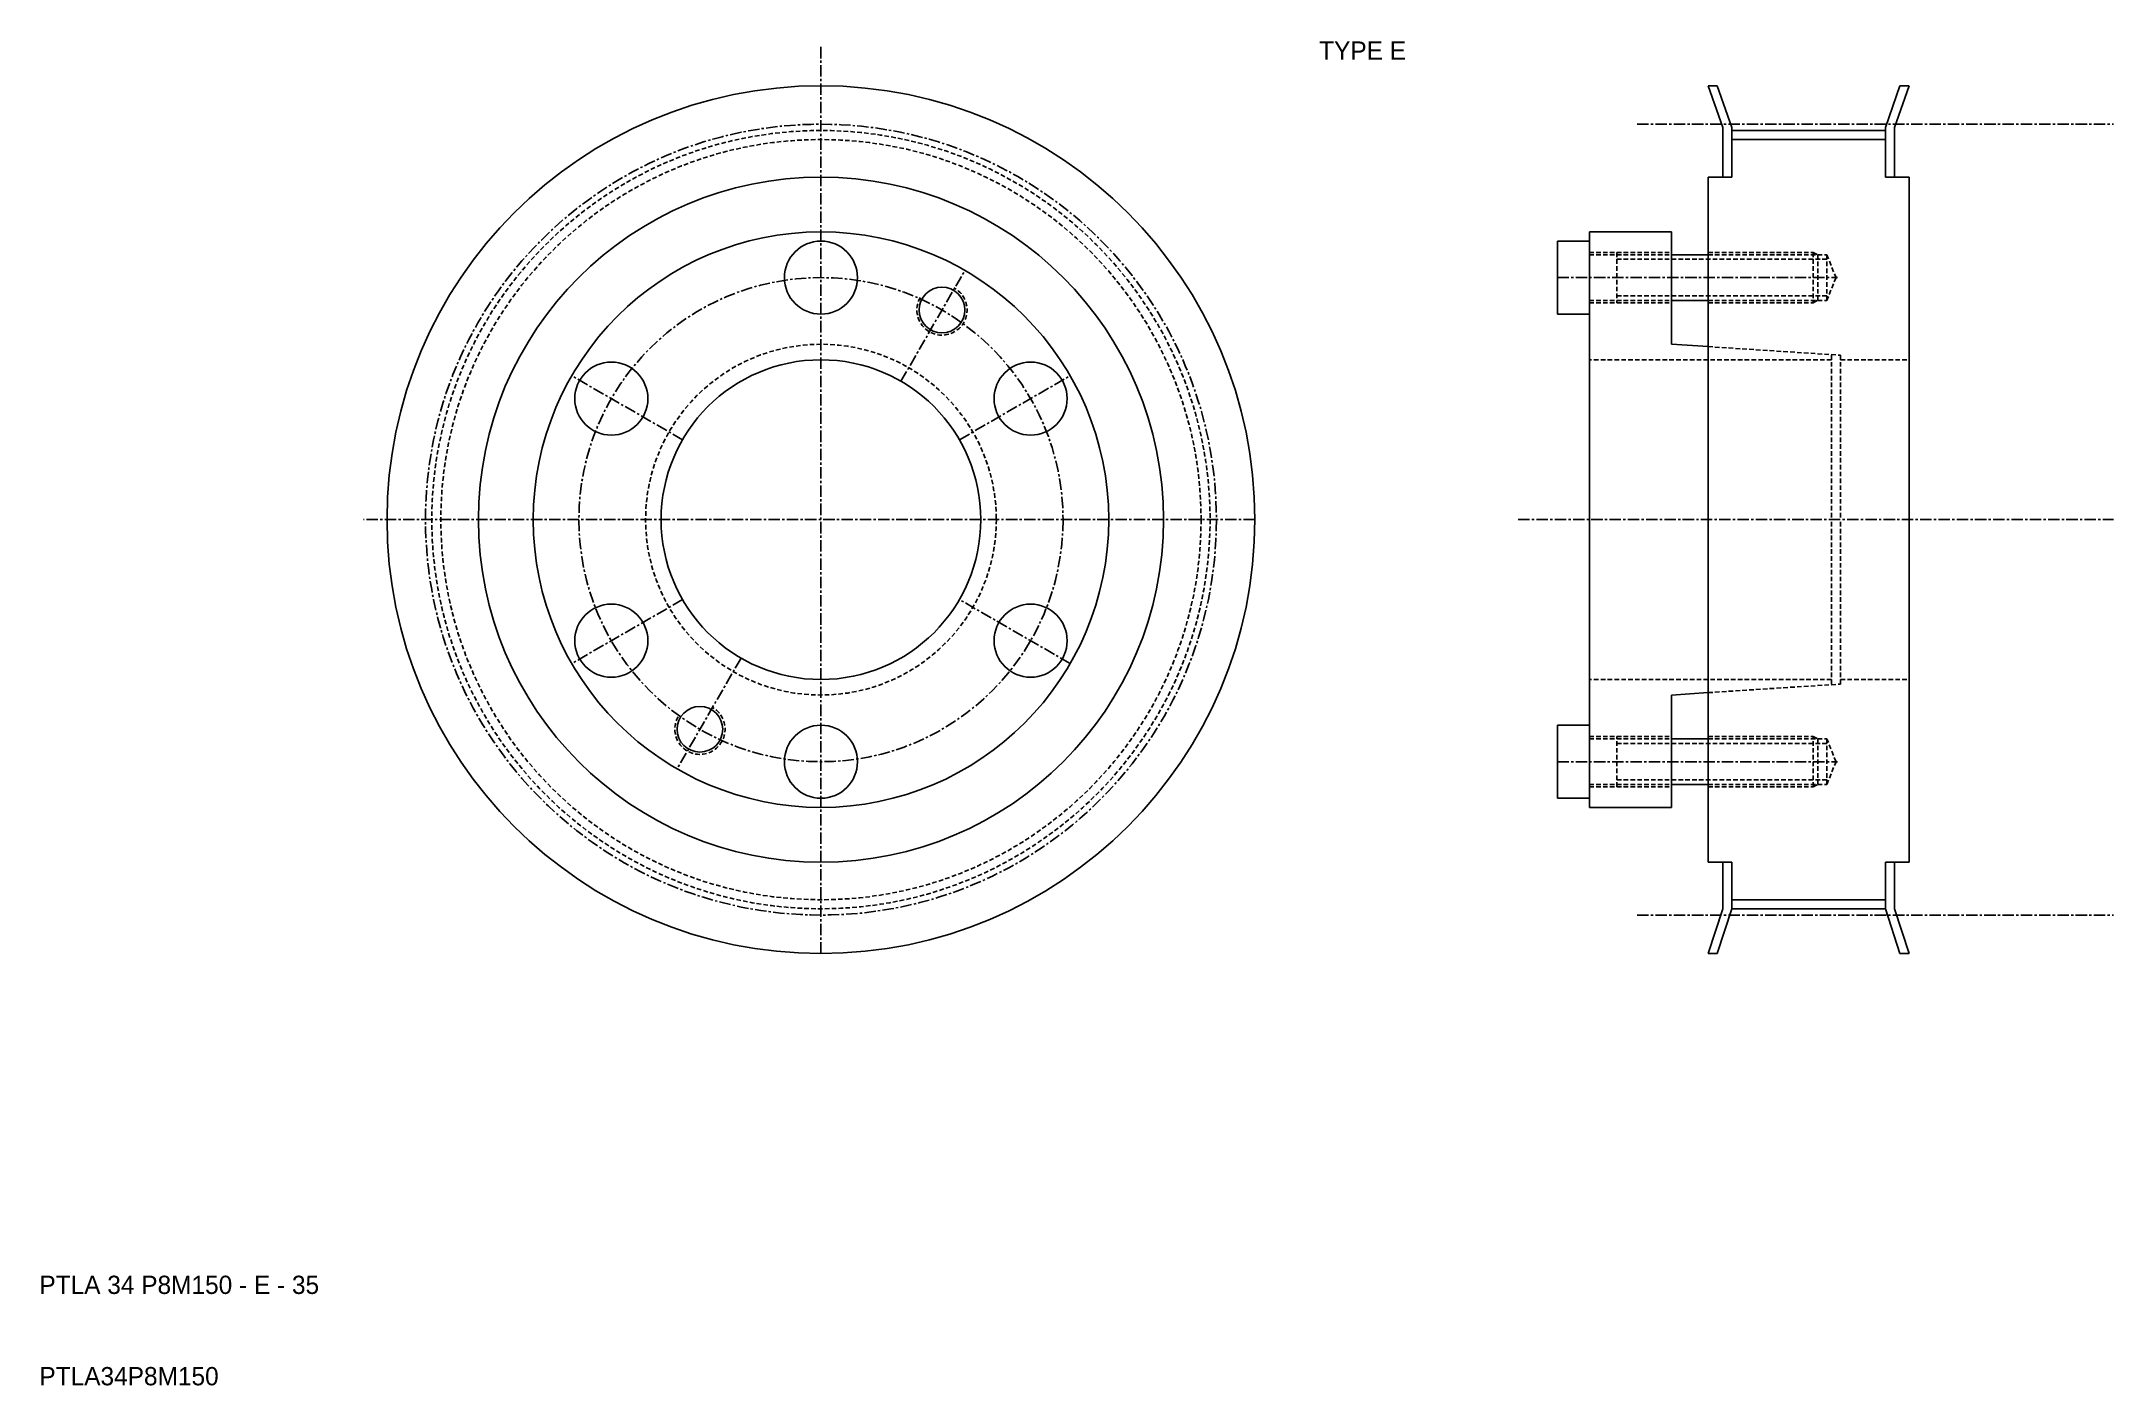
# Model space of a CAD drawing. Extents: x -264 to -37, y 884 to 1031.
import ezdxf

# ---------------------------------------------------------------- set-up
doc = ezdxf.new("R2010")
doc.units = 0
doc.linetypes.add('CENTER', pattern=[2, 1.25, -0.25, 0.25, -0.25])
doc.linetypes.add('DASHED', pattern=[0.75, 0.5, -0.25])
doc.layers.get('0').update_dxf_attribs({"linetype": 'CONTINUOUS'})
doc.layers.add('CENTER', color=1, linetype='CENTER')

msp = doc.modelspace()

# ---------------------------------------------------------------- linework, layer by layer
at = {"color": 1, "linetype": 'CENTER'}
for p, q in [((-178.83, 931.39), (-178.83, 1030.86)), ((-193.98, 987.64), (-206.11, 994.64)), ((-131.33, 978.89), (-228.92, 978.89)), ((-151.55, 963.14), (-163.67, 970.14))]:
    msp.add_line(p, q, dxfattribs=at)
at = {"color": 7, "linetype": 'CONTINUOUS'}
for p, q in [((-81.71, 1026.39), (-80.11, 1021.81)), ((-81.71, 1026.39), (-80.71, 1026.39)), ((-80.71, 1026.39), (-79.11, 1021.81)), ((-60.71, 1026.39), (-62.31, 1021.81)), ((-59.71, 1026.39), (-61.31, 1021.81)), ((-60.71, 1026.39), (-59.71, 1026.39)), ((-80.11, 1021.81), (-80.11, 1016.39)), ((-79.11, 1021.81), (-79.11, 1016.39)), ((-79.11, 1021.49), (-62.31, 1021.49)), ((-62.31, 1021.81), (-62.31, 1016.39)), ((-61.31, 1021.81), (-61.31, 1016.39)), ((-79.11, 1020.49), (-62.31, 1020.49)), ((-79.11, 1016.39), (-81.71, 1016.39)), ((-81.71, 1016.39), (-81.71, 978.89)), ((-81.71, 1016.39), (-81.71, 1016.39)), ((-62.31, 1016.39), (-61.31, 1016.39)), ((-61.81, 1016.39), (-59.71, 1016.39)), ((-59.71, 1016.39), (-59.71, 978.89)), ((-59.71, 1016.39), (-59.71, 978.89)), ((-94.71, 1010.39), (-94.71, 1002.39)), ((-85.71, 1010.39), (-94.71, 1010.39)), ((-94.71, 1010.39), (-94.71, 978.89)), ((-85.71, 1010.39), (-85.71, 998.09)), ((-98.21, 1009.39), (-98.21, 1001.39)), ((-98.21, 1009.39), (-94.71, 1009.39)), ((-85.71, 1007.89), (-81.71, 1007.89)), ((-85.71, 1002.89), (-81.71, 1002.89)), ((-98.21, 1001.39), (-94.71, 1001.39)), ((-81.71, 997.83), (-85.71, 998.09)), ((-94.71, 947.39), (-94.71, 978.89)), ((-81.71, 941.39), (-81.71, 978.89)), ((-81.71, 941.39), (-81.71, 978.89)), ((-59.71, 941.39), (-59.71, 978.89)), ((-59.71, 941.39), (-59.71, 978.89)), ((-81.71, 959.95), (-85.71, 959.69)), ((-85.71, 947.39), (-85.71, 959.69)), ((-98.21, 948.39), (-98.21, 956.39)), ((-98.21, 956.39), (-94.71, 956.39)), ((-94.71, 947.39), (-94.71, 955.39)), ((-85.71, 954.89), (-81.71, 954.89)), ((-98.21, 948.39), (-94.71, 948.39)), ((-85.71, 949.89), (-81.71, 949.89)), ((-85.71, 947.39), (-94.71, 947.39)), ((-79.11, 941.39), (-81.71, 941.39)), ((-80.11, 936.28), (-80.11, 941.39)), ((-79.11, 936.28), (-79.11, 941.39)), ((-62.31, 941.39), (-61.31, 941.39)), ((-62.31, 936.28), (-62.31, 941.39)), ((-61.81, 941.39), (-59.71, 941.39)), ((-61.31, 936.28), (-61.31, 941.39)), ((-79.11, 937.28), (-62.31, 937.28)), ((-81.71, 931.39), (-80.11, 936.28)), ((-79.11, 936.28), (-80.71, 931.39)), ((-79.11, 936.28), (-62.31, 936.28)), ((-62.31, 936.28), (-60.71, 931.39)), ((-61.31, 936.28), (-59.71, 931.39)), ((-80.71, 931.39), (-81.71, 931.39)), ((-60.71, 931.39), (-59.71, 931.39))]:
    msp.add_line(p, q, dxfattribs=at)
at = {"color": 3, "linetype": 'DASHED'}
for p, q in [((-94.71, 1008.14), (-85.71, 1008.14)), ((-94.71, 1007.89), (-85.71, 1007.89)), ((-91.71, 1008.14), (-91.71, 1002.64)), ((-91.71, 1007.39), (-68.71, 1007.39)), ((-81.71, 1008.14), (-70.21, 1008.14)), ((-81.71, 1007.89), (-68.71, 1007.89)), ((-70.21, 1008.14), (-70.21, 1002.64)), ((-70.21, 1008.14), (-69.71, 1007.89)), ((-69.71, 1007.89), (-69.71, 1002.89)), ((-68.71, 1007.89), (-68.71, 1002.89)), ((-68.71, 1007.89), (-67.71, 1005.39)), ((-67.71, 1005.39), (-68.71, 1002.89)), ((-94.71, 1002.89), (-85.71, 1002.89)), ((-94.71, 1002.64), (-85.71, 1002.64)), ((-91.71, 1003.39), (-68.71, 1003.39)), ((-81.71, 1002.89), (-68.71, 1002.89)), ((-81.71, 1002.64), (-70.21, 1002.64)), ((-70.21, 1002.64), (-69.71, 1002.89)), ((-68.21, 996.39), (-94.71, 996.39)), ((-81.71, 997.83), (-67.21, 996.89)), ((-68.21, 996.89), (-68.21, 978.89)), ((-67.21, 996.89), (-67.21, 978.89)), ((-67.21, 996.39), (-59.71, 996.39)), ((-68.21, 960.89), (-68.21, 978.89)), ((-67.21, 960.89), (-67.21, 978.89)), ((-68.21, 961.39), (-94.71, 961.39)), ((-81.71, 959.95), (-67.21, 960.89)), ((-67.21, 961.39), (-59.71, 961.39)), ((-94.71, 955.14), (-85.71, 955.14)), ((-91.71, 949.64), (-91.71, 955.14)), ((-81.71, 955.14), (-70.21, 955.14)), ((-70.21, 955.14), (-69.71, 954.89)), ((-70.21, 949.64), (-70.21, 955.14)), ((-94.71, 954.89), (-85.71, 954.89)), ((-91.71, 954.39), (-68.71, 954.39)), ((-81.71, 954.89), (-68.71, 954.89)), ((-69.71, 949.89), (-69.71, 954.89)), ((-68.71, 949.89), (-68.71, 954.89)), ((-67.71, 952.39), (-68.71, 954.89)), ((-68.71, 949.89), (-67.71, 952.39)), ((-94.71, 949.89), (-85.71, 949.89)), ((-94.71, 949.64), (-85.71, 949.64)), ((-91.71, 950.39), (-68.71, 950.39)), ((-81.71, 949.89), (-68.71, 949.89)), ((-81.71, 949.64), (-70.21, 949.64)), ((-70.21, 949.64), (-69.71, 949.89))]:
    msp.add_line(p, q, dxfattribs=at)
at = {"color": 7, "linetype": 'CONTINUOUS'}
for centre, radius in [((-178.83, 978.89), 47.5), ((-178.83, 978.89), 37.5), ((-178.83, 978.89), 31.5), ((-178.83, 1005.39), 4), ((-165.58, 1001.84), 2.5), ((-201.78, 992.14), 4), ((-178.83, 978.89), 17.5), ((-155.88, 992.14), 4), ((-201.78, 965.64), 4), ((-155.88, 965.64), 4), ((-192.08, 955.94), 2.5), ((-178.83, 952.39), 4)]:
    msp.add_circle(centre, radius, dxfattribs=at)
at = {"color": 3, "linetype": 'DASHED'}
for radius in [42.6, 41.61, 19.2]:
    msp.add_circle((-178.83, 978.89), radius, dxfattribs=at)
at = {"color": 1, "linetype": 'CENTER'}
msp.add_circle((-178.83, 978.89), 26.5, dxfattribs=at)
at = {"color": 3, "linetype": 'DASHED'}
for centre in [(-165.58, 1001.84), (-192.08, 955.94)]:
    msp.add_arc(centre, 2.75, 150, 62, dxfattribs=at)
at = {"layer": 'CENTER', "color": 1, "linetype": 'CENTER'}
for p, q in [((-89.48, 1022.18), (-37.33, 1022.18)), ((-170.08, 994.04), (-163.08, 1006.17)), ((-98.21, 1005.39), (-67.53, 1005.39)), ((-163.67, 987.64), (-151.55, 994.64)), ((-102.5, 978.89), (-37.33, 978.89)), ((-193.98, 970.14), (-206.11, 963.14)), ((-187.58, 963.73), (-194.58, 951.61)), ((-98.21, 952.39), (-67.53, 952.39)), ((-89.48, 935.6), (-37.33, 935.6))]:
    msp.add_line(p, q, dxfattribs=at)
msp.add_circle((-178.83, 978.89), 43.29, dxfattribs=at)

# ---------------------------------------------------------------- texts
at = {"color": 7, "linetype": 'CONTINUOUS'}
for s, p in [('TYPE E', (-124.29, 1029.24)), ('PTLA 34 P8M150 - E - 35', (-264.39, 894.12)), ('PTLA34P8M150', (-264.39, 884.12))]:
    msp.add_text(s, height=2, dxfattribs=at).set_placement(p)

doc.saveas('drawing.dxf')
